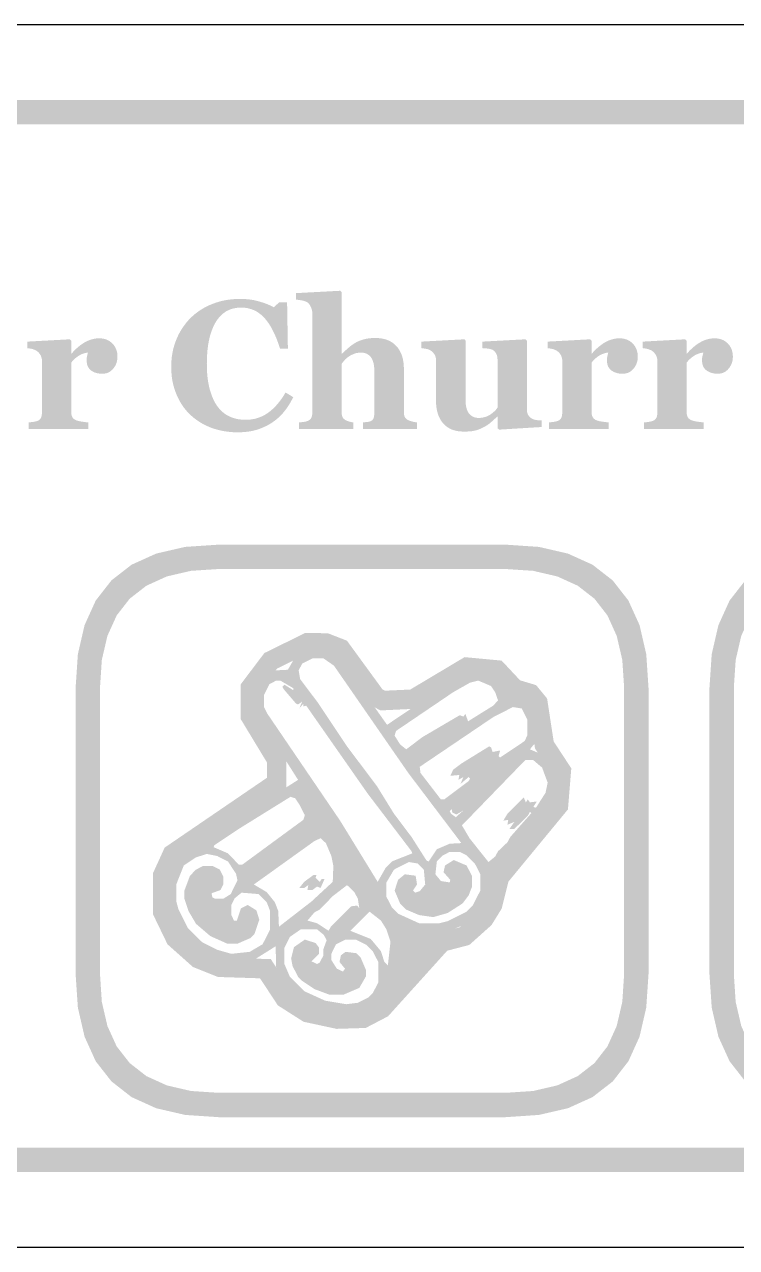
# Model space of a CAD drawing. Header units: millimetres. Extents: x 6 to 594, y 82 to 394.
# Drawn here: x 331.46 to 343.14, y 211.96 to 232.04 of the extents above; entities that cross this region are included whole.
import ezdxf

# ---------------------------------------------------------------- set-up
doc = ezdxf.new("R2010")
doc.units = ezdxf.units.MM
doc.layers.add('CUT', color=1, linetype='Continuous')
doc.layers.add('RASTER', color=7, linetype='Continuous')

msp = doc.modelspace()

# ---------------------------------------------------------------- hatches: boundary and pattern name
at = {"layer": 'RASTER'}
h = msp.add_hatch(color=7, dxfattribs=at)
h.paths.add_polyline_path([(295.8, 228.6), (295.834, 229.116), (295.938, 229.563), (296.109, 229.941), (296.35, 230.25), (296.659, 230.491), (297.038, 230.663), (297.484, 230.766), (298, 230.8), (355.2, 230.8), (355.716, 230.766), (356.163, 230.663), (356.541, 230.491), (356.85, 230.25), (357.091, 229.941), (357.263, 229.563), (357.366, 229.116), (357.4, 228.6), (357.4, 215.4), (357.366, 214.884), (357.263, 214.438), (357.091, 214.059), (356.85, 213.75), (356.541, 213.509), (356.163, 213.337), (355.716, 213.234), (355.2, 213.2), (298, 213.2), (297.484, 213.234), (297.038, 213.337), (296.659, 213.509), (296.35, 213.75), (296.109, 214.059), (295.938, 214.438), (295.834, 214.884), (295.8, 215.4)])
h.paths.add_polyline_path([(296.2, 228.6), (296.2, 215.4), (296.228, 214.978), (296.313, 214.613), (296.453, 214.303), (296.65, 214.05), (296.903, 213.853), (297.213, 213.712), (297.578, 213.628), (298, 213.6), (355.2, 213.6), (355.622, 213.628), (355.988, 213.712), (356.297, 213.853), (356.55, 214.05), (356.747, 214.303), (356.888, 214.613), (356.972, 214.978), (357, 215.4), (357, 228.6), (356.972, 229.022), (356.888, 229.388), (356.747, 229.697), (356.55, 229.95), (356.297, 230.147), (355.988, 230.288), (355.622, 230.372), (355.2, 230.4), (298, 230.4), (297.578, 230.372), (297.213, 230.288), (296.903, 230.147), (296.65, 229.95), (296.453, 229.697), (296.313, 229.388), (296.228, 229.022), (296.2, 228.6)])
for points in [[(334.955, 225.344), (334.899, 225.345), (334.843, 225.349), (334.788, 225.355), (334.734, 225.363), (334.681, 225.373), (334.629, 225.386), (334.578, 225.401), (334.528, 225.418), (334.479, 225.438), (334.431, 225.459), (334.386, 225.483), (334.341, 225.509), (334.299, 225.537), (334.258, 225.567), (334.218, 225.599), (334.181, 225.633), (334.145, 225.668), (334.112, 225.706), (334.08, 225.745), (334.051, 225.787), (334.023, 225.83), (333.998, 225.876), (333.974, 225.924), (333.952, 225.973), (333.932, 226.025), (333.916, 226.077), (333.901, 226.131), (333.889, 226.186), (333.88, 226.243), (333.874, 226.3), (333.87, 226.359), (333.869, 226.42), (333.87, 226.479), (333.874, 226.538), (333.88, 226.596), (333.89, 226.652), (333.901, 226.708), (333.916, 226.762), (333.933, 226.815), (333.953, 226.867), (333.975, 226.918), (333.999, 226.967), (334.026, 227.014), (334.054, 227.059), (334.085, 227.103), (334.117, 227.145), (334.152, 227.185), (334.189, 227.224), (334.228, 227.26), (334.268, 227.294), (334.31, 227.325), (334.354, 227.355), (334.4, 227.383), (334.447, 227.408), (334.497, 227.432), (334.548, 227.453), (334.601, 227.472), (334.655, 227.489), (334.709, 227.503), (334.765, 227.514), (334.822, 227.523), (334.879, 227.529), (334.937, 227.533), (334.996, 227.534), (335.039, 227.534), (335.081, 227.532), (335.122, 227.528), (335.162, 227.524), (335.201, 227.518), (335.238, 227.511), (335.275, 227.502), (335.311, 227.493), (335.346, 227.482), (335.38, 227.471), (335.412, 227.46), (335.443, 227.448), (335.472, 227.436), (335.5, 227.424), (335.526, 227.411), (335.552, 227.398), (335.642, 227.479), (335.77, 227.479), (335.783, 226.72), (335.654, 226.72), (335.626, 226.804), (335.597, 226.882), (335.566, 226.954), (335.533, 227.021), (335.5, 227.082), (335.465, 227.137), (335.428, 227.186), (335.391, 227.23), (335.351, 227.268), (335.309, 227.301), (335.266, 227.329), (335.22, 227.352), (335.172, 227.369), (335.122, 227.382), (335.07, 227.39), (335.016, 227.392), (334.949, 227.388), (334.886, 227.377), (334.828, 227.358), (334.773, 227.332), (334.723, 227.297), (334.677, 227.256), (334.635, 227.207), (334.597, 227.15), (334.563, 227.086), (334.534, 227.016), (334.509, 226.94), (334.489, 226.858), (334.473, 226.77), (334.462, 226.676), (334.455, 226.576), (334.453, 226.469), (334.454, 226.409), (334.456, 226.35), (334.46, 226.294), (334.465, 226.24), (334.472, 226.188), (334.481, 226.139), (334.491, 226.092), (334.502, 226.047), (334.515, 226.004), (334.529, 225.963), (334.543, 225.925), (334.559, 225.889), (334.575, 225.855), (334.593, 225.822), (334.611, 225.793), (334.63, 225.765), (334.652, 225.738), (334.675, 225.713), (334.698, 225.69), (334.723, 225.668), (334.748, 225.649), (334.775, 225.631), (334.803, 225.615), (334.831, 225.601), (334.86, 225.589), (334.89, 225.579), (334.921, 225.57), (334.953, 225.562), (334.985, 225.557), (335.019, 225.553), (335.053, 225.55), (335.087, 225.549), (335.138, 225.551), (335.187, 225.556), (335.235, 225.565), (335.281, 225.577), (335.326, 225.593), (335.37, 225.612), (335.412, 225.635), (335.453, 225.661), (335.492, 225.69), (335.531, 225.724), (335.569, 225.76), (335.606, 225.801), (335.642, 225.845), (335.677, 225.892), (335.712, 225.943), (335.745, 225.998), (335.871, 225.921), (335.855, 225.89), (335.838, 225.859), (335.821, 225.829), (335.804, 225.799), (335.785, 225.771), (335.767, 225.743), (335.747, 225.717), (335.727, 225.691), (335.707, 225.666), (335.686, 225.642), (335.664, 225.618), (335.641, 225.596), (335.617, 225.575), (335.593, 225.554), (335.567, 225.534), (335.541, 225.516), (335.512, 225.496), (335.482, 225.478), (335.451, 225.46), (335.42, 225.444), (335.387, 225.429), (335.354, 225.415), (335.32, 225.402), (335.286, 225.39), (335.25, 225.379), (335.213, 225.37), (335.174, 225.362), (335.133, 225.356), (335.091, 225.351), (335.048, 225.347), (335.002, 225.345), (334.955, 225.344)], [(337.9, 225.4), (337.018, 225.4), (337.018, 225.507), (337.025, 225.508), (337.033, 225.508), (337.041, 225.509), (337.05, 225.51), (337.059, 225.511), (337.068, 225.512), (337.077, 225.513), (337.087, 225.514), (337.096, 225.515), (337.105, 225.517), (337.114, 225.518), (337.121, 225.52), (337.128, 225.522), (337.135, 225.524), (337.14, 225.526), (337.145, 225.529), (337.153, 225.533), (337.16, 225.538), (337.166, 225.543), (337.172, 225.549), (337.177, 225.555), (337.181, 225.561), (337.185, 225.568), (337.189, 225.576), (337.192, 225.584), (337.194, 225.593), (337.196, 225.603), (337.198, 225.614), (337.199, 225.626), (337.2, 225.638), (337.201, 225.652), (337.201, 225.667), (337.201, 226.352), (337.2, 226.389), (337.198, 226.423), (337.193, 226.455), (337.187, 226.484), (337.179, 226.511), (337.169, 226.536), (337.158, 226.558), (337.145, 226.578), (337.13, 226.595), (337.114, 226.61), (337.096, 226.623), (337.076, 226.634), (337.056, 226.642), (337.033, 226.648), (337.01, 226.651), (336.984, 226.652), (336.97, 226.652), (336.955, 226.651), (336.941, 226.65), (336.928, 226.648), (336.914, 226.646), (336.901, 226.643), (336.888, 226.639), (336.875, 226.635), (336.863, 226.63), (336.85, 226.625), (336.838, 226.619), (336.825, 226.613), (336.813, 226.607), (336.801, 226.599), (336.788, 226.592), (336.776, 226.584), (336.766, 226.576), (336.756, 226.569), (336.747, 226.561), (336.738, 226.554), (336.73, 226.546), (336.722, 226.539), (336.715, 226.531), (336.708, 226.524), (336.702, 226.516), (336.696, 226.509), (336.69, 226.501), (336.685, 226.495), (336.679, 226.488), (336.674, 226.482), (336.669, 226.475), (336.665, 226.469), (336.665, 225.683), (336.665, 225.67), (336.666, 225.657), (336.667, 225.645), (336.668, 225.634), (336.67, 225.624), (336.672, 225.614), (336.675, 225.605), (336.678, 225.597), (336.682, 225.589), (336.686, 225.582), (336.691, 225.575), (336.697, 225.568), (336.704, 225.562), (336.711, 225.556), (336.719, 225.55), (336.728, 225.545), (336.734, 225.542), (336.74, 225.539), (336.746, 225.536), (336.753, 225.533), (336.761, 225.53), (336.769, 225.527), (336.777, 225.524), (336.786, 225.522), (336.795, 225.519), (336.804, 225.517), (336.812, 225.515), (336.821, 225.513), (336.83, 225.511), (336.838, 225.509), (336.847, 225.508), (336.855, 225.507), (336.855, 225.4), (335.965, 225.4), (335.965, 225.507), (335.974, 225.508), (335.984, 225.508), (335.993, 225.509), (336.002, 225.51), (336.011, 225.511), (336.021, 225.512), (336.03, 225.513), (336.039, 225.514), (336.048, 225.515), (336.056, 225.517), (336.065, 225.518), (336.073, 225.52), (336.08, 225.522), (336.088, 225.524), (336.095, 225.526), (336.102, 225.529), (336.114, 225.534), (336.124, 225.539), (336.133, 225.544), (336.142, 225.55), (336.149, 225.557), (336.156, 225.564), (336.161, 225.571), (336.166, 225.579), (336.17, 225.588), (336.174, 225.597), (336.176, 225.607), (336.179, 225.618), (336.181, 225.629), (336.182, 225.641), (336.183, 225.653), (336.183, 225.667), (336.183, 227.3), (336.183, 227.312), (336.182, 227.324), (336.18, 227.336), (336.178, 227.348), (336.174, 227.361), (336.171, 227.374), (336.166, 227.386), (336.161, 227.4), (336.155, 227.412), (336.149, 227.424), (336.142, 227.435), (336.135, 227.446), (336.127, 227.455), (336.118, 227.464), (336.109, 227.472), (336.1, 227.479), (336.092, 227.483), (336.083, 227.488), (336.074, 227.492), (336.064, 227.496), (336.053, 227.499), (336.041, 227.503), (336.028, 227.506), (336.015, 227.509), (336.001, 227.511), (335.987, 227.514), (335.974, 227.516), (335.962, 227.518), (335.95, 227.519), (335.938, 227.521), (335.926, 227.522), (335.915, 227.523), (335.915, 227.629), (336.643, 227.668), (336.665, 227.644), (336.665, 226.636), (336.671, 226.636), (336.685, 226.649), (336.698, 226.661), (336.711, 226.672), (336.724, 226.684), (336.736, 226.695), (336.748, 226.706), (336.76, 226.716), (336.771, 226.726), (336.783, 226.736), (336.795, 226.747), (336.807, 226.757), (336.821, 226.767), (336.835, 226.777), (336.849, 226.787), (336.864, 226.797), (336.88, 226.808), (336.894, 226.816), (336.909, 226.825), (336.926, 226.833), (336.943, 226.84), (336.961, 226.848), (336.98, 226.855), (337, 226.861), (337.022, 226.868), (337.044, 226.874), (337.066, 226.879), (337.089, 226.883), (337.112, 226.886), (337.136, 226.889), (337.16, 226.891), (337.185, 226.892), (337.21, 226.893), (337.267, 226.891), (337.321, 226.884), (337.371, 226.874), (337.418, 226.859), (337.46, 226.839), (337.499, 226.816), (337.535, 226.788), (337.567, 226.756), (337.595, 226.721), (337.619, 226.683), (337.639, 226.642), (337.656, 226.599), (337.669, 226.552), (337.678, 226.503), (337.684, 226.452), (337.686, 226.398), (337.686, 225.68), (337.686, 225.667), (337.687, 225.654), (337.688, 225.642), (337.69, 225.631), (337.692, 225.621), (337.695, 225.611), (337.698, 225.602), (337.702, 225.593), (337.707, 225.586), (337.712, 225.578), (337.718, 225.571), (337.725, 225.564), (337.733, 225.558), (337.742, 225.552), (337.752, 225.547), (337.762, 225.542), (337.769, 225.539), (337.776, 225.536), (337.783, 225.534), (337.79, 225.531), (337.797, 225.529), (337.805, 225.526), (337.813, 225.524), (337.821, 225.522), (337.829, 225.519), (337.838, 225.517), (337.847, 225.515), (337.857, 225.514), (337.867, 225.512), (337.877, 225.51), (337.888, 225.508), (337.9, 225.507)], [(332.987, 226.585), (332.986, 226.558), (332.982, 226.531), (332.977, 226.505), (332.97, 226.481), (332.96, 226.456), (332.948, 226.433), (332.934, 226.411), (332.918, 226.39), (332.9, 226.37), (332.881, 226.353), (332.86, 226.338), (332.838, 226.326), (332.815, 226.317), (332.79, 226.311), (332.764, 226.307), (332.736, 226.305), (332.71, 226.306), (332.685, 226.309), (332.661, 226.313), (332.638, 226.319), (332.615, 226.326), (332.594, 226.336), (332.574, 226.347), (332.555, 226.359), (332.538, 226.374), (332.523, 226.39), (332.51, 226.407), (332.5, 226.426), (332.492, 226.447), (332.486, 226.47), (332.483, 226.494), (332.481, 226.519), (332.481, 226.532), (332.482, 226.543), (332.482, 226.554), (332.483, 226.565), (332.484, 226.574), (332.485, 226.583), (332.487, 226.591), (332.489, 226.599), (332.49, 226.606), (332.492, 226.613), (332.494, 226.62), (332.496, 226.627), (332.497, 226.633), (332.499, 226.64), (332.5, 226.646), (332.502, 226.652), (332.485, 226.651), (332.468, 226.648), (332.45, 226.644), (332.433, 226.639), (332.415, 226.633), (332.397, 226.625), (332.378, 226.616), (332.36, 226.606), (332.341, 226.594), (332.324, 226.582), (332.306, 226.568), (332.289, 226.554), (332.273, 226.539), (332.258, 226.523), (332.242, 226.506), (332.228, 226.488), (332.228, 225.684), (332.228, 225.672), (332.229, 225.66), (332.23, 225.648), (332.232, 225.637), (332.234, 225.627), (332.237, 225.617), (332.24, 225.608), (332.244, 225.599), (332.248, 225.591), (332.253, 225.583), (332.259, 225.576), (332.266, 225.569), (332.273, 225.563), (332.281, 225.557), (332.289, 225.551), (332.298, 225.546), (332.307, 225.543), (332.317, 225.539), (332.328, 225.535), (332.341, 225.532), (332.354, 225.528), (332.369, 225.525), (332.385, 225.522), (332.403, 225.519), (332.42, 225.517), (332.437, 225.514), (332.452, 225.512), (332.465, 225.511), (332.478, 225.509), (332.489, 225.508), (332.499, 225.507), (332.508, 225.507), (332.508, 225.4), (331.528, 225.4), (331.528, 225.507), (331.537, 225.508), (331.546, 225.509), (331.555, 225.509), (331.565, 225.51), (331.574, 225.511), (331.583, 225.513), (331.592, 225.514), (331.602, 225.515), (331.611, 225.516), (331.62, 225.518), (331.628, 225.519), (331.636, 225.521), (331.644, 225.523), (331.652, 225.525), (331.659, 225.527), (331.665, 225.529), (331.677, 225.533), (331.687, 225.538), (331.696, 225.543), (331.705, 225.549), (331.713, 225.556), (331.719, 225.563), (331.725, 225.571), (331.73, 225.579), (331.734, 225.587), (331.738, 225.597), (331.741, 225.607), (331.743, 225.618), (331.745, 225.629), (331.746, 225.641), (331.747, 225.653), (331.747, 225.667), (331.747, 226.519), (331.747, 226.532), (331.746, 226.545), (331.744, 226.557), (331.741, 226.569), (331.738, 226.581), (331.733, 226.592), (331.728, 226.603), (331.723, 226.614), (331.716, 226.624), (331.709, 226.633), (331.702, 226.643), (331.695, 226.651), (331.687, 226.659), (331.679, 226.667), (331.671, 226.674), (331.663, 226.68), (331.656, 226.685), (331.648, 226.689), (331.641, 226.693), (331.633, 226.696), (331.624, 226.7), (331.615, 226.703), (331.606, 226.707), (331.596, 226.71), (331.586, 226.712), (331.575, 226.715), (331.565, 226.717), (331.554, 226.719), (331.542, 226.721), (331.531, 226.723), (331.519, 226.724), (331.507, 226.726), (331.507, 226.833), (332.206, 226.871), (332.228, 226.849), (332.228, 226.636), (332.234, 226.636), (332.259, 226.665), (332.285, 226.692), (332.311, 226.717), (332.338, 226.741), (332.365, 226.763), (332.392, 226.784), (332.42, 226.803), (332.448, 226.82), (332.477, 226.836), (332.506, 226.849), (332.535, 226.861), (332.564, 226.87), (332.594, 226.877), (332.624, 226.883), (332.654, 226.886), (332.685, 226.887), (332.718, 226.886), (332.75, 226.882), (332.78, 226.875), (332.808, 226.866), (332.834, 226.854), (332.859, 226.839), (332.882, 226.822), (332.904, 226.803), (332.923, 226.781), (332.94, 226.757), (332.954, 226.733), (332.966, 226.706), (332.975, 226.678), (332.982, 226.649), (332.985, 226.618), (332.987, 226.585)], [(339.946, 225.431), (339.247, 225.388), (339.225, 225.409), (339.225, 225.601), (339.217, 225.601), (339.204, 225.589), (339.192, 225.578), (339.18, 225.567), (339.167, 225.556), (339.155, 225.545), (339.143, 225.534), (339.131, 225.523), (339.119, 225.512), (339.107, 225.501), (339.094, 225.491), (339.081, 225.481), (339.067, 225.471), (339.053, 225.461), (339.038, 225.452), (339.022, 225.443), (339.006, 225.434), (338.987, 225.424), (338.969, 225.415), (338.951, 225.407), (338.933, 225.399), (338.916, 225.392), (338.898, 225.386), (338.881, 225.38), (338.864, 225.375), (338.847, 225.371), (338.827, 225.367), (338.806, 225.363), (338.783, 225.361), (338.757, 225.359), (338.73, 225.357), (338.701, 225.356), (338.67, 225.356), (338.617, 225.358), (338.566, 225.364), (338.519, 225.375), (338.475, 225.389), (338.434, 225.408), (338.397, 225.431), (338.362, 225.458), (338.331, 225.489), (338.304, 225.524), (338.28, 225.563), (338.259, 225.605), (338.243, 225.65), (338.23, 225.699), (338.221, 225.751), (338.215, 225.807), (338.213, 225.866), (338.213, 226.525), (338.213, 226.539), (338.212, 226.552), (338.21, 226.565), (338.208, 226.577), (338.205, 226.588), (338.201, 226.599), (338.196, 226.609), (338.191, 226.618), (338.186, 226.627), (338.179, 226.635), (338.173, 226.644), (338.166, 226.652), (338.158, 226.66), (338.15, 226.667), (338.142, 226.675), (338.133, 226.682), (338.125, 226.687), (338.117, 226.692), (338.108, 226.696), (338.099, 226.701), (338.089, 226.704), (338.079, 226.708), (338.068, 226.711), (338.057, 226.713), (338.045, 226.716), (338.034, 226.718), (338.023, 226.719), (338.012, 226.721), (338.001, 226.723), (337.991, 226.724), (337.981, 226.725), (337.972, 226.726), (337.972, 226.833), (338.682, 226.871), (338.698, 226.849), (338.698, 225.875), (338.699, 225.838), (338.702, 225.804), (338.706, 225.773), (338.713, 225.744), (338.721, 225.717), (338.731, 225.693), (338.742, 225.671), (338.756, 225.652), (338.771, 225.635), (338.788, 225.621), (338.805, 225.608), (338.825, 225.598), (338.845, 225.59), (338.867, 225.585), (338.89, 225.581), (338.915, 225.58), (338.941, 225.581), (338.966, 225.584), (338.99, 225.588), (339.014, 225.594), (339.037, 225.601), (339.059, 225.611), (339.081, 225.622), (339.102, 225.634), (339.122, 225.648), (339.14, 225.662), (339.157, 225.676), (339.173, 225.69), (339.188, 225.705), (339.201, 225.72), (339.212, 225.735), (339.223, 225.75), (339.223, 226.54), (339.222, 226.552), (339.221, 226.564), (339.22, 226.576), (339.218, 226.587), (339.215, 226.598), (339.212, 226.609), (339.208, 226.619), (339.204, 226.629), (339.198, 226.639), (339.193, 226.648), (339.187, 226.657), (339.18, 226.665), (339.173, 226.673), (339.165, 226.68), (339.157, 226.687), (339.148, 226.693), (339.141, 226.698), (339.133, 226.702), (339.125, 226.705), (339.116, 226.708), (339.106, 226.711), (339.096, 226.713), (339.084, 226.715), (339.072, 226.717), (339.06, 226.718), (339.048, 226.72), (339.035, 226.721), (339.023, 226.722), (339.01, 226.723), (338.998, 226.724), (338.985, 226.725), (338.972, 226.726), (338.972, 226.833), (339.683, 226.871), (339.704, 226.849), (339.704, 225.718), (339.705, 225.705), (339.706, 225.693), (339.707, 225.682), (339.71, 225.67), (339.713, 225.66), (339.716, 225.65), (339.72, 225.64), (339.725, 225.631), (339.73, 225.622), (339.736, 225.613), (339.743, 225.605), (339.75, 225.598), (339.758, 225.59), (339.766, 225.583), (339.775, 225.576), (339.785, 225.57), (339.792, 225.566), (339.8, 225.562), (339.808, 225.558), (339.817, 225.555), (339.826, 225.552), (339.836, 225.55), (339.847, 225.548), (339.858, 225.546), (339.869, 225.544), (339.88, 225.543), (339.891, 225.542), (339.902, 225.54), (339.913, 225.54), (339.924, 225.539), (339.935, 225.538), (339.946, 225.538)], [(341.524, 226.585), (341.523, 226.558), (341.52, 226.531), (341.514, 226.505), (341.507, 226.481), (341.497, 226.456), (341.485, 226.433), (341.471, 226.411), (341.455, 226.39), (341.437, 226.37), (341.418, 226.353), (341.397, 226.338), (341.375, 226.326), (341.352, 226.317), (341.327, 226.311), (341.301, 226.307), (341.273, 226.305), (341.247, 226.306), (341.222, 226.309), (341.198, 226.313), (341.175, 226.319), (341.153, 226.326), (341.131, 226.336), (341.111, 226.347), (341.092, 226.359), (341.075, 226.374), (341.06, 226.39), (341.047, 226.407), (341.037, 226.426), (341.029, 226.447), (341.023, 226.47), (341.02, 226.494), (341.018, 226.519), (341.019, 226.532), (341.019, 226.543), (341.019, 226.554), (341.02, 226.565), (341.021, 226.574), (341.023, 226.583), (341.024, 226.591), (341.026, 226.599), (341.028, 226.606), (341.029, 226.613), (341.031, 226.62), (341.033, 226.627), (341.034, 226.633), (341.036, 226.64), (341.037, 226.646), (341.039, 226.652), (341.022, 226.651), (341.005, 226.648), (340.987, 226.644), (340.97, 226.639), (340.952, 226.633), (340.934, 226.625), (340.915, 226.616), (340.897, 226.606), (340.878, 226.594), (340.861, 226.582), (340.843, 226.568), (340.827, 226.554), (340.81, 226.539), (340.795, 226.523), (340.78, 226.506), (340.765, 226.488), (340.765, 225.684), (340.765, 225.672), (340.766, 225.66), (340.767, 225.648), (340.769, 225.637), (340.771, 225.627), (340.774, 225.617), (340.777, 225.608), (340.781, 225.599), (340.786, 225.591), (340.791, 225.583), (340.796, 225.576), (340.803, 225.569), (340.81, 225.563), (340.818, 225.557), (340.826, 225.551), (340.835, 225.546), (340.844, 225.543), (340.854, 225.539), (340.865, 225.535), (340.878, 225.532), (340.891, 225.528), (340.906, 225.525), (340.923, 225.522), (340.94, 225.519), (340.958, 225.517), (340.974, 225.514), (340.989, 225.512), (341.003, 225.511), (341.015, 225.509), (341.026, 225.508), (341.036, 225.507), (341.045, 225.507), (341.045, 225.4), (340.065, 225.4), (340.065, 225.507), (340.074, 225.508), (340.083, 225.509), (340.092, 225.509), (340.102, 225.51), (340.111, 225.511), (340.12, 225.513), (340.129, 225.514), (340.139, 225.515), (340.148, 225.516), (340.157, 225.518), (340.165, 225.519), (340.173, 225.521), (340.181, 225.523), (340.189, 225.525), (340.196, 225.527), (340.203, 225.529), (340.214, 225.533), (340.224, 225.538), (340.234, 225.543), (340.242, 225.549), (340.25, 225.556), (340.256, 225.563), (340.262, 225.571), (340.267, 225.579), (340.271, 225.587), (340.275, 225.597), (340.278, 225.607), (340.28, 225.618), (340.282, 225.629), (340.283, 225.641), (340.284, 225.653), (340.285, 225.667), (340.285, 226.519), (340.284, 226.532), (340.283, 226.545), (340.281, 226.557), (340.278, 226.569), (340.275, 226.581), (340.271, 226.592), (340.266, 226.603), (340.26, 226.614), (340.253, 226.624), (340.247, 226.633), (340.24, 226.643), (340.232, 226.651), (340.225, 226.659), (340.217, 226.667), (340.208, 226.674), (340.2, 226.68), (340.193, 226.685), (340.186, 226.689), (340.178, 226.693), (340.17, 226.696), (340.161, 226.7), (340.152, 226.703), (340.143, 226.707), (340.133, 226.71), (340.123, 226.712), (340.112, 226.715), (340.102, 226.717), (340.091, 226.719), (340.079, 226.721), (340.068, 226.723), (340.056, 226.724), (340.044, 226.726), (340.044, 226.833), (340.743, 226.871), (340.765, 226.849), (340.765, 226.636), (340.771, 226.636), (340.796, 226.665), (340.822, 226.692), (340.848, 226.717), (340.875, 226.741), (340.902, 226.763), (340.93, 226.784), (340.957, 226.803), (340.985, 226.82), (341.014, 226.836), (341.043, 226.849), (341.072, 226.861), (341.101, 226.87), (341.131, 226.877), (341.161, 226.883), (341.191, 226.886), (341.222, 226.887), (341.255, 226.886), (341.287, 226.882), (341.317, 226.875), (341.345, 226.866), (341.371, 226.854), (341.396, 226.839), (341.42, 226.822), (341.441, 226.803), (341.46, 226.781), (341.477, 226.757), (341.491, 226.733), (341.503, 226.706), (341.512, 226.678), (341.519, 226.649), (341.523, 226.618), (341.524, 226.585)], [(343.084, 226.585), (343.083, 226.558), (343.08, 226.531), (343.074, 226.505), (343.067, 226.481), (343.057, 226.456), (343.045, 226.433), (343.031, 226.411), (343.015, 226.39), (342.997, 226.37), (342.978, 226.353), (342.957, 226.338), (342.935, 226.326), (342.912, 226.317), (342.887, 226.311), (342.861, 226.307), (342.833, 226.305), (342.807, 226.306), (342.782, 226.309), (342.758, 226.313), (342.735, 226.319), (342.713, 226.326), (342.692, 226.336), (342.671, 226.347), (342.652, 226.359), (342.635, 226.374), (342.62, 226.39), (342.607, 226.407), (342.597, 226.426), (342.589, 226.447), (342.583, 226.47), (342.58, 226.494), (342.579, 226.519), (342.579, 226.532), (342.579, 226.543), (342.58, 226.554), (342.58, 226.565), (342.581, 226.574), (342.583, 226.583), (342.584, 226.591), (342.586, 226.599), (342.588, 226.606), (342.589, 226.613), (342.591, 226.62), (342.593, 226.627), (342.594, 226.633), (342.596, 226.64), (342.598, 226.646), (342.599, 226.652), (342.582, 226.651), (342.565, 226.648), (342.547, 226.644), (342.53, 226.639), (342.512, 226.633), (342.494, 226.625), (342.475, 226.616), (342.457, 226.606), (342.439, 226.594), (342.421, 226.582), (342.403, 226.568), (342.387, 226.554), (342.37, 226.539), (342.355, 226.523), (342.34, 226.506), (342.325, 226.488), (342.325, 225.684), (342.325, 225.672), (342.326, 225.66), (342.327, 225.648), (342.329, 225.637), (342.331, 225.627), (342.334, 225.617), (342.337, 225.608), (342.341, 225.599), (342.346, 225.591), (342.351, 225.583), (342.356, 225.576), (342.363, 225.569), (342.37, 225.563), (342.378, 225.557), (342.386, 225.551), (342.395, 225.546), (342.404, 225.543), (342.414, 225.539), (342.425, 225.535), (342.438, 225.532), (342.451, 225.528), (342.466, 225.525), (342.483, 225.522), (342.5, 225.519), (342.518, 225.517), (342.534, 225.514), (342.549, 225.512), (342.563, 225.511), (342.575, 225.509), (342.586, 225.508), (342.596, 225.507), (342.605, 225.507), (342.605, 225.4), (341.625, 225.4), (341.625, 225.507), (341.634, 225.508), (341.643, 225.509), (341.652, 225.509), (341.662, 225.51), (341.671, 225.511), (341.68, 225.513), (341.69, 225.514), (341.699, 225.515), (341.708, 225.516), (341.717, 225.518), (341.725, 225.519), (341.733, 225.521), (341.741, 225.523), (341.749, 225.525), (341.756, 225.527), (341.763, 225.529), (341.774, 225.533), (341.784, 225.538), (341.794, 225.543), (341.802, 225.549), (341.81, 225.556), (341.816, 225.563), (341.822, 225.571), (341.827, 225.579), (341.831, 225.587), (341.835, 225.597), (341.838, 225.607), (341.84, 225.618), (341.842, 225.629), (341.844, 225.641), (341.844, 225.653), (341.845, 225.667), (341.845, 226.519), (341.844, 226.532), (341.843, 226.545), (341.841, 226.557), (341.838, 226.569), (341.835, 226.581), (341.831, 226.592), (341.826, 226.603), (341.82, 226.614), (341.813, 226.624), (341.807, 226.633), (341.8, 226.643), (341.792, 226.651), (341.785, 226.659), (341.777, 226.667), (341.768, 226.674), (341.76, 226.68), (341.753, 226.685), (341.746, 226.689), (341.738, 226.693), (341.73, 226.696), (341.721, 226.7), (341.712, 226.703), (341.703, 226.707), (341.693, 226.71), (341.683, 226.712), (341.672, 226.715), (341.662, 226.717), (341.651, 226.719), (341.64, 226.721), (341.628, 226.723), (341.616, 226.724), (341.604, 226.726), (341.604, 226.833), (342.303, 226.871), (342.325, 226.849), (342.325, 226.636), (342.331, 226.636), (342.356, 226.665), (342.382, 226.692), (342.409, 226.717), (342.435, 226.741), (342.462, 226.763), (342.49, 226.784), (342.517, 226.803), (342.546, 226.82), (342.574, 226.836), (342.603, 226.849), (342.632, 226.861), (342.661, 226.87), (342.691, 226.877), (342.721, 226.883), (342.752, 226.886), (342.782, 226.887), (342.815, 226.886), (342.847, 226.882), (342.877, 226.875), (342.905, 226.866), (342.932, 226.854), (342.956, 226.839), (342.98, 226.822), (343.001, 226.803), (343.021, 226.781), (343.037, 226.757), (343.052, 226.733), (343.063, 226.706), (343.072, 226.678), (343.079, 226.649), (343.083, 226.618), (343.084, 226.585)]]:
    msp.add_hatch(color=7, dxfattribs=at).paths.add_polyline_path(points)
h = msp.add_hatch(color=7, dxfattribs=at)
h.paths.add_polyline_path([(332.3, 221.15), (332.337, 221.701), (332.447, 222.178), (332.63, 222.582), (332.888, 222.913), (333.218, 223.17), (333.622, 223.353), (334.099, 223.463), (334.65, 223.5), (339.35, 223.5), (339.901, 223.463), (340.378, 223.353), (340.782, 223.17), (341.112, 222.913), (341.37, 222.582), (341.553, 222.178), (341.663, 221.701), (341.7, 221.15), (341.7, 216.45), (341.663, 215.899), (341.553, 215.422), (341.37, 215.018), (341.113, 214.687), (340.782, 214.43), (340.378, 214.247), (339.901, 214.137), (339.35, 214.1), (334.65, 214.1), (334.099, 214.137), (333.622, 214.247), (333.218, 214.43), (332.888, 214.688), (332.63, 215.018), (332.447, 215.422), (332.337, 215.899), (332.3, 216.45)])
h.paths.add_polyline_path([(332.7, 221.15), (332.7, 216.45), (332.73, 215.993), (332.822, 215.597), (332.974, 215.262), (333.188, 214.988), (333.462, 214.774), (333.797, 214.622), (334.193, 214.53), (334.65, 214.5), (339.35, 214.5), (339.807, 214.53), (340.203, 214.622), (340.538, 214.774), (340.813, 214.988), (341.026, 215.262), (341.178, 215.597), (341.27, 215.993), (341.3, 216.45), (341.3, 221.15), (341.27, 221.607), (341.178, 222.003), (341.026, 222.338), (340.813, 222.612), (340.538, 222.826), (340.203, 222.978), (339.807, 223.07), (339.35, 223.1), (334.65, 223.1), (334.193, 223.07), (333.797, 222.978), (333.462, 222.826), (333.188, 222.613), (332.974, 222.338), (332.822, 222.003), (332.73, 221.607), (332.7, 221.15)])
h = msp.add_hatch(color=7, dxfattribs=at)
h.paths.add_polyline_path([(342.7, 221.15), (342.737, 221.701), (342.847, 222.178), (343.03, 222.582), (343.288, 222.913), (343.618, 223.17), (344.022, 223.353), (344.499, 223.463), (345.05, 223.5), (349.75, 223.5), (350.301, 223.463), (350.778, 223.353), (351.182, 223.17), (351.513, 222.913), (351.77, 222.582), (351.953, 222.178), (352.063, 221.701), (352.1, 221.15), (352.1, 216.45), (352.063, 215.899), (351.953, 215.422), (351.77, 215.018), (351.513, 214.687), (351.182, 214.43), (350.778, 214.247), (350.301, 214.137), (349.75, 214.1), (345.05, 214.1), (344.499, 214.137), (344.022, 214.247), (343.618, 214.43), (343.288, 214.688), (343.03, 215.018), (342.847, 215.422), (342.737, 215.899), (342.7, 216.45)])
h.paths.add_polyline_path([(343.1, 221.15), (343.1, 216.45), (343.13, 215.993), (343.222, 215.597), (343.374, 215.262), (343.588, 214.988), (343.862, 214.774), (344.197, 214.622), (344.593, 214.53), (345.05, 214.5), (349.75, 214.5), (350.207, 214.53), (350.603, 214.622), (350.938, 214.774), (351.213, 214.988), (351.426, 215.262), (351.578, 215.597), (351.67, 215.993), (351.7, 216.45), (351.7, 221.15), (351.67, 221.607), (351.578, 222.003), (351.426, 222.338), (351.213, 222.612), (350.938, 222.826), (350.603, 222.978), (350.207, 223.07), (349.75, 223.1), (345.05, 223.1), (344.593, 223.07), (344.197, 222.978), (343.862, 222.826), (343.588, 222.613), (343.374, 222.338), (343.222, 222.003), (343.13, 221.607), (343.1, 221.15)])
h = msp.add_hatch(color=7, dxfattribs=at)
h.paths.add_polyline_path([(336.072, 222.052), (336.441, 222.044), (336.752, 221.923), (337.336, 221.122), (337.375, 221.102), (337.791, 221.121), (338.682, 221.653), (339.29, 221.596), (339.593, 221.272), (339.856, 221.193), (340.036, 220.974), (340.144, 220.269), (340.433, 219.827), (340.378, 219.153), (339.401, 217.967), (339.29, 217.523), (339.124, 217.254), (338.76, 216.928), (338.397, 216.833), (337.426, 215.756), (337.06, 215.565), (336.582, 215.55), (336.039, 215.667), (335.618, 215.936), (335.326, 216.38), (334.635, 216.402), (334.224, 216.567), (333.808, 216.938), (333.571, 217.428), (333.571, 218.109), (333.761, 218.526), (335.439, 219.672), (335.439, 219.925), (335.01, 220.634), (335.01, 221.208), (335.397, 221.72)])
h.paths.add_polyline_path([(336.143, 221.73), (335.606, 221.466), (335.33, 221.101), (335.33, 220.724), (335.759, 220.014), (335.759, 219.503), (334.015, 218.312), (333.891, 218.039), (333.891, 217.502), (334.068, 217.135), (334.395, 216.843), (334.701, 216.72), (335.503, 216.695), (335.848, 216.169), (336.163, 215.968), (336.611, 215.871), (336.977, 215.883), (337.227, 216.013), (338.224, 217.119), (338.604, 217.218), (338.876, 217.462), (338.992, 217.648), (339.108, 218.115), (340.067, 219.279), (340.105, 219.743), (339.838, 220.152), (339.733, 220.839), (339.671, 220.915), (339.419, 220.99), (339.139, 221.289), (338.756, 221.325), (337.886, 220.806), (337.304, 220.778), (337.122, 220.872), (336.548, 221.658), (336.377, 221.725), (336.143, 221.73)])
h = msp.add_hatch(color=7, dxfattribs=at)
h.paths.add_polyline_path([(336.138, 221.794), (336.362, 221.804), (336.606, 221.68), (337.41, 220.542), (338.461, 221.245), (338.773, 221.402), (339.04, 221.402), (339.218, 221.312), (339.285, 221.245), (339.399, 221.024), (339.61, 221), (339.754, 220.91), (339.877, 220.666), (339.877, 220.364), (339.82, 220.22), (339.754, 220.14), (339.988, 220.039), (340.088, 219.939), (340.212, 219.628), (340.179, 219.393), (340.021, 219.115), (339.131, 218.064), (339.107, 217.82), (339.04, 217.619), (338.95, 217.475), (338.716, 217.274), (338.26, 217.093), (338.113, 216.906), (337.926, 216.725), (337.879, 216.638), (337.624, 216.39), (337.577, 216.303), (337.209, 215.935), (336.965, 215.811), (336.496, 215.811), (336.161, 215.911), (335.883, 216.069), (335.749, 216.203), (335.625, 216.414), (335.592, 216.514), (335.582, 216.906), (335.224, 216.681), (334.989, 216.615), (334.722, 216.648), (334.343, 216.805), (334.243, 216.872), (333.975, 217.174), (333.818, 217.518), (333.818, 217.686), (333.784, 217.753), (333.851, 218.121), (334.008, 218.399), (335.95, 219.638), (335.569, 220.24), (335.381, 220.488), (335.257, 220.733), (335.224, 220.967), (335.334, 221.258), (335.415, 221.345), (335.592, 221.436), (335.783, 221.446), (335.917, 221.68)])
h.paths.add_polyline_path([(336.195, 221.636), (336.017, 221.546), (335.96, 221.436), (335.984, 221.292), (336.272, 220.91), (336.754, 220.187), (337.243, 219.537), (337.524, 219.082), (337.812, 218.7), (338.059, 218.312), (338.093, 218.299), (338.227, 218.499), (338.438, 218.59), (338.629, 218.6), (337.758, 219.752), (336.539, 221.513), (336.362, 221.636)])
h.paths.add_polyline_path([(335.592, 221.268), (335.482, 221.211), (335.391, 221.034), (335.391, 220.833), (335.448, 220.722), (336.64, 218.968), (337.256, 217.964), (337.39, 218.198), (337.49, 218.299), (337.825, 218.432), (337.812, 218.466), (337.089, 219.417), (336.084, 220.856), (336.037, 220.843), (336.037, 220.89), (335.97, 220.81), (336.017, 220.923), (335.95, 220.876), (335.917, 220.89), (335.716, 221.124), (335.692, 221.168), (335.726, 221.201), (335.87, 221.111), (335.87, 221.144), (335.659, 221.268)])
h.paths.add_polyline_path([(338.906, 221.268), (338.773, 221.235), (338.495, 221.077), (337.557, 220.441), (337.534, 220.364), (337.624, 220.22), (337.725, 220.14), (337.992, 220.341), (338.562, 220.676), (338.605, 220.699), (338.662, 220.676), (338.696, 220.722), (338.739, 220.599), (339.151, 220.856), (339.231, 220.943), (339.184, 221.077), (339.117, 221.178)])
h.paths.add_polyline_path([(339.476, 220.833), (339.164, 220.676), (337.946, 219.852), (337.959, 219.752), (338.294, 219.316), (338.347, 219.316), (338.749, 219.618), (338.773, 219.661), (338.749, 219.685), (338.615, 219.571), (338.662, 219.685), (338.582, 219.638), (338.595, 219.718), (338.448, 219.705), (338.495, 219.805), (338.629, 219.906), (339.084, 220.187), (339.117, 220.173), (339.141, 220.096), (339.265, 220.12), (339.241, 220.029), (339.265, 220.006), (339.666, 220.274), (339.71, 220.364), (339.71, 220.632), (339.62, 220.81)])
h.paths.add_polyline_path([(339.677, 219.962), (338.639, 218.891), (338.763, 218.68), (339.074, 218.289), (339.184, 218.379), (339.231, 218.466), (339.385, 218.613), (339.432, 218.7), (339.777, 219.092), (339.754, 219.115), (339.72, 219.048), (339.499, 218.834), (339.419, 218.834), (339.499, 218.948), (339.385, 218.901), (339.399, 218.982), (339.318, 218.968), (339.385, 219.082), (339.653, 219.35), (339.687, 219.269), (339.72, 219.316), (339.754, 219.269), (339.867, 219.283), (339.81, 219.192), (339.854, 219.182), (340.011, 219.427), (340.045, 219.594), (339.954, 219.839), (339.81, 219.962)])
h.paths.add_polyline_path([(335.826, 219.36), (334.979, 218.834), (334.578, 218.566), (334.564, 218.533), (334.799, 218.432), (334.979, 218.245), (335.033, 218.245), (336.037, 218.982), (336.061, 219.059), (335.97, 219.236), (335.903, 219.336)])
h.paths.add_polyline_path([(338.471, 219.159), (338.438, 219.125), (338.461, 219.082), (338.538, 219.025), (338.662, 219.136), (338.548, 219.069), (338.481, 219.102)])
h.paths.add_polyline_path([(336.319, 218.68), (336.218, 218.633), (335.224, 217.92), (335.435, 217.796), (335.569, 217.629), (335.625, 217.485), (335.636, 217.227), (336.171, 217.642), (336.519, 217.964), (336.529, 218.222), (336.496, 218.389), (336.406, 218.6)])
h.paths.add_polyline_path([(338.438, 218.456), (338.327, 218.399), (338.227, 218.299), (338.203, 218.088), (338.294, 217.977), (338.438, 217.954), (338.448, 217.997), (338.337, 218.121), (338.361, 218.232), (338.505, 218.322), (338.716, 218.232), (338.806, 218.054), (338.806, 217.887), (338.749, 217.743), (338.649, 217.609), (338.404, 217.452), (338.17, 217.385), (337.936, 217.418), (337.725, 217.508), (337.624, 217.609), (337.534, 217.82), (337.591, 217.997), (337.701, 218.088), (337.879, 218.064), (337.902, 217.92), (337.835, 217.82), (337.869, 217.786), (337.946, 217.81), (338.036, 217.92), (338.013, 218.165), (337.912, 218.265), (337.768, 218.289), (337.524, 218.165), (337.4, 217.954), (337.4, 217.719), (337.49, 217.542), (337.591, 217.441), (337.936, 217.284), (338.27, 217.284), (338.404, 217.318), (338.716, 217.475), (338.816, 217.575), (338.94, 217.82), (338.94, 218.088), (338.85, 218.265), (338.716, 218.399), (338.605, 218.456)])
h.paths.add_polyline_path([(334.454, 218.422), (334.276, 218.366), (334.075, 218.232), (333.951, 217.92), (333.951, 217.652), (333.985, 217.518), (334.142, 217.207), (334.377, 216.973), (334.621, 216.849), (334.855, 216.782), (335.157, 216.815), (335.368, 216.939), (335.492, 217.184), (335.492, 217.485), (335.435, 217.629), (335.301, 217.763), (335.023, 217.786), (334.912, 217.696), (334.855, 217.585), (334.855, 217.418), (334.899, 217.328), (334.946, 217.328), (335.013, 217.529), (335.123, 217.585), (335.267, 217.495), (335.314, 217.341), (335.234, 217.107), (335.167, 217.04), (334.956, 216.949), (334.788, 216.949), (334.511, 217.073), (334.276, 217.274), (334.152, 217.485), (334.085, 217.686), (334.085, 217.82), (334.176, 218.064), (334.276, 218.165), (334.387, 218.222), (334.554, 218.222), (334.665, 218.165), (334.722, 218.054), (334.722, 217.92), (334.678, 217.83), (334.531, 217.776), (334.544, 217.709), (334.588, 217.686), (334.722, 217.686), (334.845, 217.763), (334.956, 217.987), (334.932, 218.098), (334.799, 218.299), (334.621, 218.389)])
h.paths.add_polyline_path([(336.205, 218.078), (336.252, 218.078), (336.238, 218.031), (336.305, 217.964), (336.339, 218.011), (336.385, 218.011), (336.319, 217.863), (336.262, 217.887), (336.185, 217.83), (336.104, 217.83), (336.118, 217.91), (336.051, 217.863), (335.97, 217.863), (336.051, 217.964)])
h.paths.add_polyline_path([(336.754, 217.91), (336.519, 217.729), (336.305, 217.508), (336.218, 217.462), (336.104, 217.328), (336.262, 217.284), (336.452, 217.16), (336.486, 217.227), (336.821, 217.562), (336.921, 217.575), (336.955, 217.529), (336.931, 217.686), (336.874, 217.796)])
h.paths.add_polyline_path([(337.122, 217.475), (336.807, 217.16), (337.142, 217.026), (337.31, 216.825), (337.366, 216.648), (337.423, 216.591), (337.467, 216.983), (337.4, 217.184), (337.31, 217.328)])
h.paths.add_polyline_path([(335.994, 217.184), (335.816, 217.06), (335.726, 216.882), (335.726, 216.615), (335.816, 216.404), (336.051, 216.169), (336.396, 216.012), (336.74, 215.955), (336.931, 215.978), (337.109, 216.069), (337.176, 216.136), (337.266, 216.313), (337.266, 216.648), (337.176, 216.825), (337.075, 216.926), (336.898, 217.016), (336.73, 217.016), (336.573, 216.939), (336.496, 216.782), (336.496, 216.681), (336.586, 216.538), (336.687, 216.491), (336.72, 216.538), (336.63, 216.648), (336.653, 216.758), (336.73, 216.815), (336.908, 216.792), (336.975, 216.725), (337.065, 216.514), (337.065, 216.414), (336.955, 216.223), (336.697, 216.112), (336.462, 216.112), (336.218, 216.203), (336.017, 216.337), (335.95, 216.404), (335.86, 216.581), (335.836, 216.705), (335.883, 216.892), (336.061, 217.016), (336.238, 216.959), (336.295, 216.882), (336.295, 216.782), (336.171, 216.658), (336.262, 216.615), (336.305, 216.638), (336.362, 216.748), (336.362, 216.849), (336.419, 217.006), (336.372, 217.093), (336.262, 217.184)])

# ---------------------------------------------------------------- linework, layer by layer
at = {"layer": 'CUT'}
for points in [[(297.599, 232.04), (355.601, 232.04)], [(355.601, 211.96), (297.599, 211.96)]]:
    msp.add_lwpolyline(points, dxfattribs=at)

doc.saveas('drawing.dxf')
